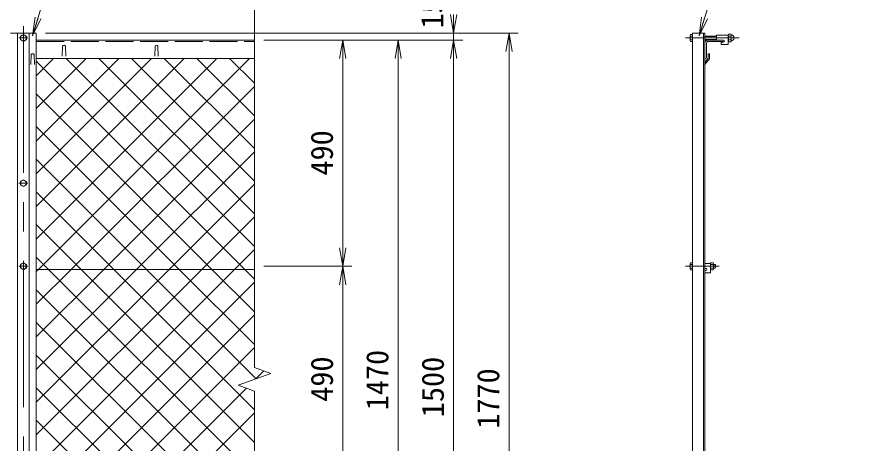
# Model space of a CAD drawing. Units: millimetres at full size. Extents: x -4200 to 4200, y -2970 to 2970.
# Drawn here: x -1394 to 456, y 1019 to 1944 of the extents above; entities that cross this region are included whole.
import ezdxf
from ezdxf.enums import TextEntityAlignment as Align

# ---------------------------------------------------------------- set-up
doc = ezdxf.new("R2010")
doc.units = ezdxf.units.MM
doc.header["$LTSCALE"] = 10
doc.linetypes.add('DASHED', pattern=[7.5, 6, -1.5])
doc.linetypes.add('USER1', pattern=[50.8, 31.75, -6.35, 6.35, -6.35])
for name, color, linetype, lineweight in [('0-1_D-STR1', 1, 'Continuous', 18), ('0-2_D-BMK', 2, 'USER1', 13), ('0-3_D-STR-DIM', 7, 'Continuous', 13), ('0-4_D-STR3', 3, 'Continuous', 13), ('0-8_0', 7, 'Continuous', 18), ('0-9_D-STR2', 7, 'Continuous', 13), ('0-A_D-STR-TXT', 7, 'Continuous', 13)]:
    doc.layers.add(name, color=color, linetype=linetype, lineweight=lineweight)
doc.styles.add('ＭＳ ゴシック', font='')
doc.styles.get('ＭＳ ゴシック').set_extended_font_data('MS Gothic')

# ---------------------------------------------------------------- blocks, each defined once
blk = doc.blocks.new('_Open')
at = {"layer": '0-8_0'}
blk.add_line((-10, 1.667), (0, 0), dxfattribs=at)
blk.add_lwpolyline([(-10, -1.667), (0, 0), (-10, 0)], dxfattribs=at)

msp = doc.modelspace()

# ---------------------------------------------------------------- linework, layer by layer
at = {"layer": '0-1_D-STR1'}
for p, q in [((-1407.97, 1908.92), (-1351.97, 1908.92)), ((-1392.47, 138.92), (-1392.47, 1908.92)), ((-1367.47, 138.92), (-1367.47, 1908.92)), ((-1351.97, 138.92), (-1351.97, 1908.92)), ((68.03, 138.92), (68.03, 1908.92)), ((95.03, 1908.92), (68.03, 1908.92)), ((92.03, 138.92), (92.03, 1908.92)), ((95.03, 138.92), (95.03, 1908.92)), ((-1351.97, 1893.92), (-879.97, 1893.92)), ((95.03, 1888.92), (95.03, 1853.92)), ((135.03, 1893.92), (100.03, 1893.92)), ((133.03, 1890.92), (102.53, 1890.92)), ((135.03, 1892.92), (135.03, 1893.92)), ((-1294.97, 1880.79), (-1295.72, 1859.29)), ((-1288.97, 1880.79), (-1288.22, 1859.29)), ((-1094.97, 1880.79), (-1095.72, 1859.29)), ((-1088.97, 1880.79), (-1088.22, 1859.29)), ((98.03, 1886.42), (98.03, 1855.92)), ((-1362.97, 1862.3), (-1363.72, 1840.8)), ((-1356.97, 1862.3), (-1356.22, 1840.8)), ((-879.97, 1853.92), (-1351.97, 1853.92)), ((102.03, 1854.42), (95.03, 1845.37)), ((96.03, 1853.92), (95.03, 1853.92)), ((105.03, 1853.3), (95.03, 1840.8)), ((102.03, 1864.3), (105.03, 1864.3)), ((102.03, 1864.3), (102.03, 1854.42)), ((105.03, 1864.3), (105.03, 1853.3)), ((95.03, 1845.37), (95.03, 1840.8))]:
    msp.add_line(p, q, dxfattribs=at)
at = {"layer": '0-1_D-STR1', "linetype": 'DASHED'}
msp.add_line((-1351.97, 1890.92), (-879.97, 1890.92), dxfattribs=at)
at = {"layer": '0-1_D-STR1'}
for centre, radius, start, end in [((100.03, 1888.92), 5, 90, 180), ((102.53, 1886.42), 4.5, 90, 180), ((133.03, 1892.92), 2, 270, 0), ((-1291.97, 1879.54), 3.25, 22.61986, 157.38014), ((-1091.97, 1879.54), 3.25, 22.61986, 157.38014), ((-1359.97, 1861.05), 3.25, 22.61986, 157.38014), ((96.03, 1855.92), 2, 270, 0)]:
    msp.add_arc(centre, radius, start, end, dxfattribs=at)
at = {"layer": '0-2_D-BMK'}
for p, q in [((-1379.97, 1923.92), (-1379.97, 123.92)), ((-1369.97, 1898.42), (-1389.97, 1898.42)), ((169.26, 1898.42), (53.03, 1898.42)), ((-1369.97, 1583.92), (-1389.97, 1583.92)), ((-1369.97, 1403.92), (-1389.97, 1403.92)), ((126.03, 1403.92), (53.03, 1403.92))]:
    msp.add_line(p, q, dxfattribs=at)
at = {"layer": '0-3_D-STR-DIM'}
for p, q in [((-879.97, 1958.37), (-879.97, 1184.57)), ((-1331.97, 1908.92), (-428.93, 1908.92)), ((-1331.97, 1908.92), (-308.93, 1908.92)), ((-448.93, 1893.92), (-448.93, 1908.92)), ((-328.93, 138.92), (-328.93, 1908.92)), ((-859.97, 1893.92), (-668.93, 1893.92)), ((-859.97, 1893.92), (-548.93, 1893.92)), ((-859.97, 1893.92), (-428.93, 1893.92)), ((-859.97, 1893.92), (-428.93, 1893.92)), ((-688.93, 1403.92), (-688.93, 1893.92)), ((-568.93, 1893.92), (-568.93, 423.92)), ((-448.93, 1893.92), (-448.93, 393.92)), ((-448.93, 1853.92), (-448.93, 1813.92)), ((-859.97, 1403.92), (-668.93, 1403.92)), ((-859.97, 1403.92), (-668.93, 1403.92)), ((-688.93, 913.92), (-688.93, 1403.92)), ((-844.74, 1171.74), (-879.97, 1184.57)), ((-915.21, 1146.09), (-844.74, 1171.74)), ((-879.97, 1133.27), (-915.21, 1146.09)), ((-879.97, 1133.27), (-879.97, 286.61))]:
    msp.add_line(p, q, dxfattribs=at)
at = {"layer": '0-4_D-STR3'}
for p, q in [((-1379.97, 1905.92), (-1386.47, 1902.17)), ((-1373.47, 1902.17), (-1379.97, 1905.92)), ((62.73, 1904.72), (63.42, 1905.92)), ((68.03, 1905.92), (63.42, 1905.92)), ((68.03, 1905.92), (68.03, 1890.91)), ((146.28, 1906.52), (150.78, 1906.52)), ((-1386.47, 1902.17), (-1386.47, 1894.66)), ((-1386.47, 1894.66), (-1379.97, 1890.91)), ((-1379.97, 1890.91), (-1373.47, 1894.66)), ((-1373.47, 1894.66), (-1373.47, 1902.17)), ((62.73, 1904.72), (62.73, 1892.12)), ((62.73, 1892.12), (63.42, 1890.91)), ((68.03, 1902.17), (63.42, 1902.17)), ((68.03, 1894.66), (63.42, 1894.66)), ((68.03, 1890.91), (63.42, 1890.91)), ((95.03, 1902.42), (120.28, 1902.42)), ((95.03, 1901.67), (120.28, 1901.67)), ((95.03, 1895.17), (120.28, 1895.17)), ((95.03, 1894.42), (120.28, 1894.42)), ((145.28, 1904.42), (120.28, 1904.42)), ((120.28, 1904.42), (120.28, 1893.92)), ((135.03, 1893.92), (120.28, 1893.92)), ((135.03, 1889.42), (130.28, 1889.42)), ((130.28, 1889.42), (130.28, 1884.42)), ((145.28, 1904.65), (145.28, 1892.31)), ((145.28, 1904.65), (145.28, 1892.31)), ((145.28, 1904.42), (145.28, 1884.42)), ((150.78, 1902.47), (146.28, 1902.47)), ((150.78, 1894.37), (146.28, 1894.37)), ((146.28, 1890.32), (150.78, 1890.32)), ((151.78, 1904.65), (151.78, 1892.31)), ((151.78, 1904.65), (151.78, 1892.31)), ((145.28, 1884.42), (130.28, 1884.42)), ((-1379.97, 1591.42), (-1386.47, 1587.67)), ((-1373.47, 1587.67), (-1379.97, 1591.42)), ((-1386.47, 1587.67), (-1386.47, 1580.16)), ((-1386.47, 1580.16), (-1379.97, 1576.41)), ((-1379.97, 1576.41), (-1373.47, 1580.16)), ((-1373.47, 1580.16), (-1373.47, 1587.67)), ((62.73, 1410.22), (63.42, 1411.42)), ((62.73, 1410.22), (62.73, 1397.62)), ((68.03, 1411.42), (63.42, 1411.42)), ((68.03, 1407.67), (63.42, 1407.67)), ((68.03, 1411.42), (68.03, 1396.41)), ((107.03, 1409.92), (95.03, 1409.92)), ((107.03, 1411.42), (112.8, 1411.42)), ((107.03, 1396.41), (107.03, 1411.42)), ((107.03, 1409.92), (107.03, 1389.92)), ((107.03, 1407.67), (112.8, 1407.67)), ((112.8, 1411.42), (113.53, 1410.17)), ((113.53, 1397.67), (113.53, 1410.17)), ((113.53, 1407.92), (116.83, 1407.92)), ((116.83, 1407.92), (118.03, 1406.72)), ((116.83, 1407.92), (116.83, 1399.92)), ((118.03, 1406.72), (118.03, 1401.12)), ((-879.97, 1397.17), (-1351.97, 1397.17)), ((62.73, 1397.62), (63.42, 1396.41)), ((68.03, 1400.16), (63.42, 1400.16)), ((68.03, 1396.41), (63.42, 1396.41)), ((96.78, 1399.42), (95.03, 1399.42)), ((96.78, 1394.92), (95.03, 1394.92)), ((107.03, 1389.92), (95.03, 1389.92)), ((107.03, 1400.16), (112.8, 1400.16)), ((107.03, 1396.41), (112.8, 1396.41)), ((112.8, 1396.41), (113.53, 1397.67)), ((113.53, 1399.92), (116.83, 1399.92)), ((116.83, 1399.92), (118.03, 1401.12))]:
    msp.add_line(p, q, dxfattribs=at)
msp.add_lwpolyline([(-1373.47, 1407.67), (-1379.97, 1411.42), (-1386.47, 1407.67), (-1386.47, 1400.16), (-1379.97, 1396.41), (-1373.47, 1400.16)], close=True, dxfattribs=at)
for centre in [(-1379.97, 1898.42), (-1379.97, 1583.92), (-1379.97, 1403.92)]:
    msp.add_circle(centre, 6.25, dxfattribs=at)
for centre, radius, start, end in [((66.17, 1904.05), 3.32, 145.61585, 214.38415), ((147.82, 1904.49), 2.54, 127.21089, 232.78911), ((149.24, 1904.49), 2.54, 307.21089, 52.78911), ((152.15, 1905.36), 0.5, 189.83916, 262.83194), ((75.26, 1898.42), 12.42, 162.4121, 197.5879), ((66.17, 1892.79), 3.32, 145.61585, 214.38415), ((135.03, 1891.67), 2.25, 270, 90), ((153.98, 1898.42), 8.7, 152.26063, 207.73937), ((147.83, 1892.34), 2.55, 127.42505, 232.57495), ((143.08, 1898.42), 8.7, 332.26063, 27.73937), ((149.23, 1892.34), 2.55, 307.42505, 52.57495), ((152.15, 1891.47), 0.5, 97.16806, 163.42019), ((151.28, 1898.42), 6.5, 277.16806, 82.83194), ((75.26, 1403.92), 12.42, 162.4121, 197.5879), ((66.17, 1409.55), 3.32, 145.61585, 214.38415), ((110.06, 1409.55), 3.32, 325.61586, 34.38414), ((100.96, 1403.92), 12.42, 342.4121, 17.5879), ((66.17, 1398.29), 3.32, 145.61585, 214.38415), ((96.78, 1397.17), 2.25, 270, 90), ((110.06, 1398.29), 3.32, 325.61585, 34.38416)]:
    msp.add_arc(centre, radius, start, end, dxfattribs=at)
at = {"layer": '0-9_D-STR2'}
for p, q in [((-1351.97, 1816.53), (-1314.59, 1853.92)), ((-1351.97, 1745.82), (-1243.88, 1853.92)), ((-1351.97, 1675.11), (-1173.16, 1853.92)), ((-1351.97, 1604.4), (-1102.45, 1853.92)), ((-1351.97, 1533.69), (-1031.74, 1853.92)), ((-1351.97, 1462.98), (-961.03, 1853.92)), ((-879.97, 1446.75), (-1287.14, 1853.92)), ((-879.97, 1517.46), (-1216.43, 1853.92)), ((-879.97, 1588.17), (-1145.72, 1853.92)), ((-879.97, 1658.88), (-1075.01, 1853.92)), ((-879.97, 1729.6), (-1004.3, 1853.92)), ((-879.97, 1800.31), (-933.59, 1853.92)), ((-901.1, 1397.17), (-1351.97, 1848.04)), ((-971.81, 1397.17), (-1351.97, 1777.33)), ((-1276.36, 1397.17), (-879.97, 1793.55)), ((-1205.65, 1397.17), (-879.97, 1722.84)), ((-1042.52, 1397.17), (-1351.97, 1706.62)), ((-1134.94, 1397.17), (-879.97, 1652.13)), ((-1064.23, 1397.17), (-879.97, 1581.42)), ((-1183.94, 1397.17), (-1351.97, 1565.2)), ((-993.52, 1397.17), (-879.97, 1510.71)), ((-1254.65, 1397.17), (-1351.97, 1494.49)), ((-922.81, 1397.17), (-879.97, 1440)), ((-1325.36, 1397.17), (-1351.97, 1423.78)), ((-1351.97, 1321.55), (-1276.36, 1397.17)), ((-1351.97, 1250.84), (-1205.65, 1397.17)), ((-1351.97, 1180.13), (-1134.94, 1397.17)), ((-1351.97, 1109.42), (-1064.23, 1397.17)), ((-1351.97, 1038.71), (-993.52, 1397.17)), ((-1351.97, 968), (-922.81, 1397.17)), ((-879.97, 951.78), (-1325.36, 1397.17)), ((-879.97, 1022.49), (-1254.65, 1397.17)), ((-879.97, 1093.2), (-1183.94, 1397.17)), ((-879.97, 1234.62), (-1042.52, 1397.17)), ((-879.97, 1305.33), (-971.81, 1397.17)), ((-879.97, 1376.04), (-901.1, 1397.17)), ((-1351.97, 897.29), (-879.97, 1369.29)), ((-879.97, 881.07), (-1351.97, 1353.07)), ((-1351.97, 826.58), (-879.97, 1298.58)), ((-879.97, 810.36), (-1351.97, 1282.36)), ((-1351.97, 755.87), (-879.97, 1227.87)), ((-879.97, 739.65), (-1351.97, 1211.65)), ((-877.21, 1159.92), (-859.88, 1177.25)), ((-879.97, 668.94), (-1351.97, 1140.94)), ((-1351.97, 685.16), (-897.49, 1139.64)), ((-1351.97, 614.45), (-879.97, 1086.45)), ((-879.97, 598.22), (-1351.97, 1070.22))]:
    msp.add_line(p, q, dxfattribs=at)
for points in [[(-1351.97, 1392.26), (-1347.07, 1397.17), (-890.32, 1853.92)], [(-876.31, 1160.25), (-1113.23, 1397.17), (-1351.97, 1635.91)]]:
    msp.add_lwpolyline(points, dxfattribs=at)
at = {"layer": '0-A_D-STR-TXT'}
for points in [[(-986.26, 2042.8), (-1317.64, 2042.8), (-1359.33, 1905.13)], [(456.21, 2042.8), (124.83, 2042.8), (83.14, 1905.13)]]:
    msp.add_lwpolyline(points, dxfattribs=at)

# ---------------------------------------------------------------- block references
at = {"layer": '0-3_D-STR-DIM', "xscale": 4, "yscale": 4}
for p, rotation in [((-448.93, 1908.92), 270), ((-328.93, 1908.92), 90), ((-688.93, 1893.92), 90), ((-568.93, 1893.92), 90), ((-448.93, 1893.92), 90), ((-448.93, 1893.92), 90), ((-688.93, 1403.92), 270), ((-688.93, 1403.92), 90)]:
    msp.add_blockref('_Open', p, dxfattribs=dict(at, rotation=rotation))
at = {"layer": '0-A_D-STR-TXT', "xscale": 4, "yscale": 4, "rotation": 253.14944}
for p in [(-1359.91, 1903.22), (82.56, 1903.22)]:
    msp.add_blockref('_Open', p, dxfattribs=at)

# ---------------------------------------------------------------- texts
at = {"layer": '0-3_D-STR-DIM', "style": 'ＭＳ ゴシック'}
for s, p in [('15', (-457.09, 1919.08)), ('490', (-695.68, 1600.41)), ('490', (-695.68, 1110.41)), ('1470', (-575.68, 1092)), ('1500', (-455.68, 1077)), ('1770', (-335.68, 1052))]:
    msp.add_text(s, height=48.09, rotation=90, dxfattribs=at).set_placement(p, align=Align.BOTTOM_LEFT)

doc.saveas('drawing.dxf')
